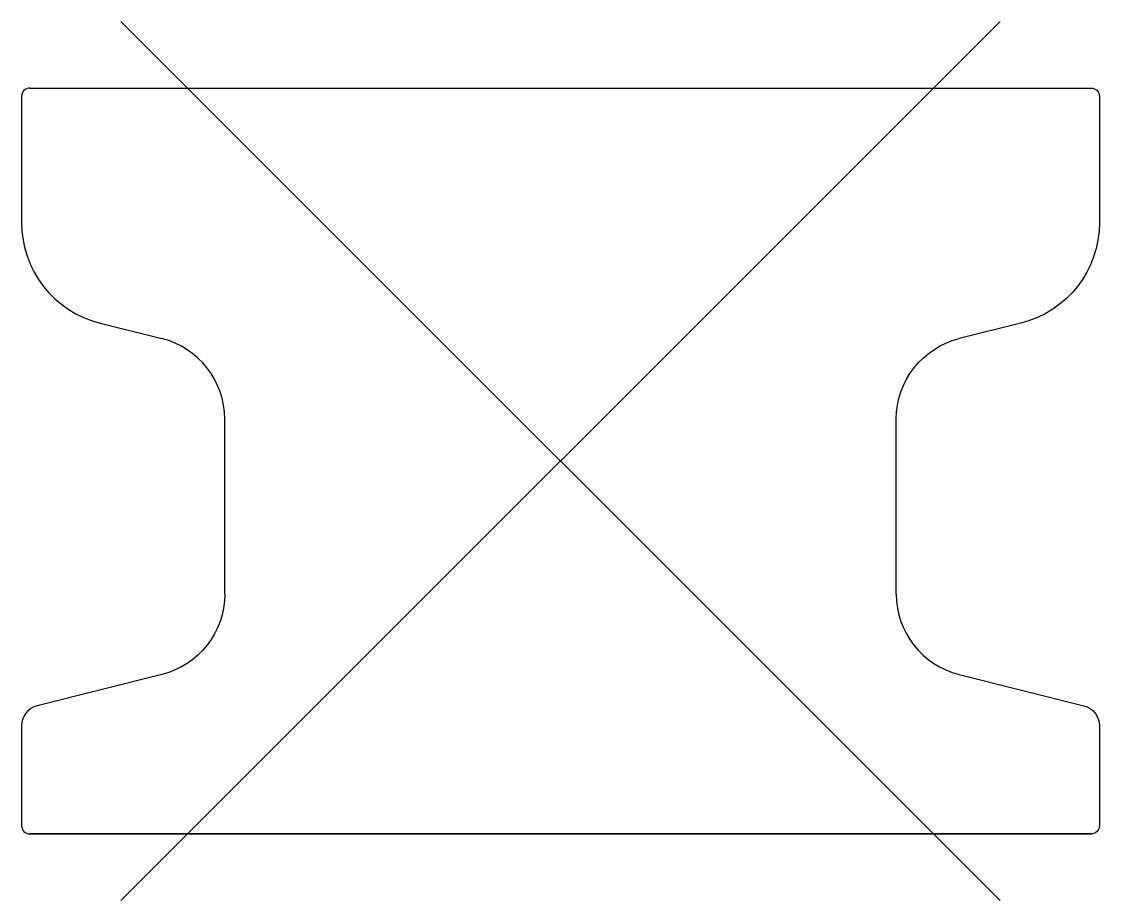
# Model space of a CAD drawing. Header units: metres. Extents: x -0.13 to 0.13, y -0.016 to 0.196.
import ezdxf

# ---------------------------------------------------------------- set-up
doc = ezdxf.new("R2010")
doc.units = ezdxf.units.M
doc.header["$MEASUREMENT"] = 0

msp = doc.modelspace()

# ---------------------------------------------------------------- linework, layer by layer
for p, q in [((-0.1060660171779822, -0.01606601717798213), (0.1060660171779819, 0.196066017177982)), ((0.1060660171779823, -0.01606601717798223), (-0.1060660171779823, 0.1960660171779822)), ((-0.128, 0.18), (0.128, 0.18)), ((-0.13, 0.178), (-0.13, 0.1475194100141525)), ((0.13, 0.178), (0.13, 0.1475194100141525)), ((-0.1110633900016546, 0.123265850007534), (-0.09614927999675274, 0.1195373299717903)), ((0.1110633900016546, 0.123265850007534), (0.09614927999675274, 0.1195373299717903)), ((-0.081, 0.05786553001403809), (-0.081, 0.1001344799995422)), ((0.081, 0.05786553001403809), (0.081, 0.1001344799995422)), ((-0.09614929000288248, 0.03846267998218537), (-0.1262126799970865, 0.03094682997465134)), ((0.09614929000288248, 0.03846267998218537), (0.1262126799970865, 0.03094682997465134)), ((-0.13, 0.02609611999988556), (-0.13, 0.002)), ((0.13, 0.02609611999988556), (0.13, 0.002)), ((-0.128, 0), (0, 0)), ((0.128, 0), (-0.128, 0)), ((0, 0), (0.128, 0))]:
    msp.add_line(p, q)
for centre, radius, start, end in [((-0.128, 0.178), 0.002, 90, 180), ((-0.105, 0.1475194101333618), 0.025, 179.999999977836, 255.9637555333916), ((-0.101, 0.1001344788074493), 0.02000000000000001, 0, 75.96373333333334), ((0.101, 0.05786552810668946), 0.02000000000000002, 180, 255.9637555555556), ((-0.125, 0.02609611797332764), 0.005000000000000002, 104.0362443917101, 179.9999999472657), ((-0.128, 0.002), 0.002000000000000001, 180, 270)]:
    msp.add_arc(centre, radius, start, end)
at = {"extrusion": (0, 0, -1)}
for centre, radius, start, end in [((-0.128, 0.178), 0.002000000000000001, 90.00000000000001, 180), ((-0.105, 0.1475194101333618), 0.025, 180.0000000527343, 255.9637556082899), ((-0.101, 0.1001344788074493), 0.02000000000000002, 0, 75.96373333333334), ((0.101, 0.05786552810668946), 0.02000000000000001, 180, 255.9637555555556), ((-0.125, 0.02609611797332764), 0.005000000000000002, 104.0362443917101, 179.9999999472657), ((-0.128, 0.002), 0.002000000000000003, 180, 270)]:
    msp.add_arc(centre, radius, start, end, dxfattribs=at)

doc.saveas('drawing.dxf')
